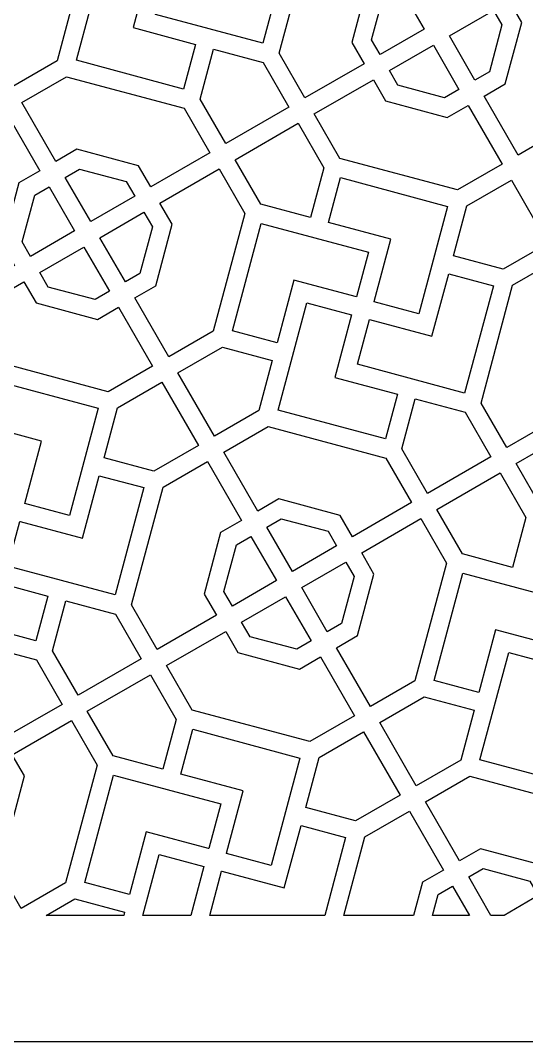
# Model space of a CAD drawing. Header units: centimetres. Extents: x 1.9 to 18.1, y -9.5 to 9.5.
# Drawn here: x 6.023 to 8.332, y 0.056 to 4.709 of the extents above; entities that cross this region are included whole.
import ezdxf

# ---------------------------------------------------------------- set-up
doc = ezdxf.new("R2010")
doc.units = ezdxf.units.CM
doc.header["$MEASUREMENT"] = 0
doc.layers.add('layer 1', color=7, linetype='Continuous')

msp = doc.modelspace()

# ---------------------------------------------------------------- linework, layer by layer
at = {"layer": 'layer 1', "color": 250}
for points, knots in [([(1.85394, 9.5), (1.85394, 9.5), (18.09811, 9.5), (18.09811, 9.5), (18.09811, 9.5), (18.09811, 9.5), (18.09811, 0.05572), (18.09811, 0.05572), (18.09811, 0.05572), (18.09811, 0.05572), (1.85394, 0.05572), (1.85394, 0.05572), (1.85394, 0.05572), (1.85394, 0.05572), (1.85394, 9.5), (1.85394, 9.5)], [0, 0, 0, 0, 0.2, 0.2, 0.2, 0.2, 0.4, 0.4, 0.4, 0.4, 0.6, 0.6, 0.6, 0.6, 1, 1, 1, 1]), ([(7.53496, 4.60889), (7.53496, 4.60889), (7.61008, 4.88924), (7.61008, 4.88924), (7.61008, 4.88924), (7.61008, 4.88924), (7.70596, 4.9446), (7.70596, 4.9446), (7.70596, 4.9446), (7.70596, 4.9446), (7.55085, 5.21325), (7.55085, 5.21325), (7.55085, 5.21325), (7.55085, 5.21325), (7.3478, 5.09602), (7.3478, 5.09602), (7.3478, 5.09602), (7.3478, 5.09602), (7.20401, 4.55938), (7.20401, 4.55938), (7.20401, 4.55938), (7.20401, 4.55938), (7.32119, 4.35641), (7.32119, 4.35641), (7.32119, 4.35641), (7.32119, 4.35641), (7.59085, 4.5121), (7.59085, 4.5121), (7.59085, 4.5121), (7.59085, 4.5121), (7.53496, 4.60889), (7.53496, 4.60889)], [0, 0, 0, 0, 0.1111111, 0.1111111, 0.1111111, 0.1111111, 0.2222222, 0.2222222, 0.2222222, 0.2222222, 0.3333333, 0.3333333, 0.3333333, 0.3333333, 0.4444444, 0.4444444, 0.4444444, 0.4444444, 0.5555556, 0.5555556, 0.5555556, 0.5555556, 0.6666667, 0.6666667, 0.6666667, 0.6666667, 0.7777778, 0.7777778, 0.7777778, 0.7777778, 1, 1, 1, 1]), ([(6.69525, 4.93973), (6.69525, 4.93973), (6.69522, 4.93963), (6.69522, 4.93963), (6.69522, 4.93963), (6.69522, 4.93963), (6.69475, 4.93976), (6.69475, 4.93976), (6.69475, 4.93976), (6.69475, 4.93976), (6.64014, 4.73598), (6.64014, 4.73598), (6.64014, 4.73598), (6.64014, 4.73598), (7.12912, 4.60496), (7.12912, 4.60496), (7.12912, 4.60496), (7.12912, 4.60496), (7.26013, 5.09392), (7.26013, 5.09392), (7.26013, 5.09392), (7.26013, 5.09392), (7.05662, 5.14846), (7.05662, 5.14846), (7.05662, 5.14846), (7.05662, 5.14846), (6.98023, 4.86337), (6.98023, 4.86337), (6.98023, 4.86337), (6.98023, 4.86337), (6.69525, 4.93973), (6.69525, 4.93973)], [0, 0, 0, 0, 0.1111111, 0.1111111, 0.1111111, 0.1111111, 0.2222222, 0.2222222, 0.2222222, 0.2222222, 0.3333333, 0.3333333, 0.3333333, 0.3333333, 0.4444444, 0.4444444, 0.4444444, 0.4444444, 0.5555556, 0.5555556, 0.5555556, 0.5555556, 0.6666667, 0.6666667, 0.6666667, 0.6666667, 0.7777778, 0.7777778, 0.7777778, 0.7777778, 1, 1, 1, 1]), ([(6.61355, 4.96182), (6.61355, 4.96182), (6.40992, 5.01638), (6.40992, 5.01638), (6.40992, 5.01638), (6.40992, 5.01638), (6.2789, 4.52741), (6.2789, 4.52741), (6.2789, 4.52741), (6.2789, 4.52741), (6.76787, 4.39639), (6.76787, 4.39639), (6.76787, 4.39639), (6.76787, 4.39639), (6.82244, 4.60003), (6.82244, 4.60003), (6.82244, 4.60003), (6.82244, 4.60003), (6.5371, 4.67648), (6.5371, 4.67648), (6.5371, 4.67648), (6.5371, 4.67648), (6.61355, 4.96182), (6.61355, 4.96182)], [0, 0, 0, 0, 0.1428571, 0.1428571, 0.1428571, 0.1428571, 0.2857143, 0.2857143, 0.2857143, 0.2857143, 0.4285714, 0.4285714, 0.4285714, 0.4285714, 0.5714286, 0.5714286, 0.5714286, 0.5714286, 0.7142857, 0.7142857, 0.7142857, 0.7142857, 1, 1, 1, 1]), ([(8.3095, 4.70028), (8.3095, 4.70028), (8.23438, 4.41993), (8.23438, 4.41993), (8.23438, 4.41993), (8.23438, 4.41993), (8.1385, 4.36458), (8.1385, 4.36458), (8.1385, 4.36458), (8.1385, 4.36458), (8.29361, 4.09592), (8.29361, 4.09592), (8.29361, 4.09592), (8.29361, 4.09592), (8.49643, 4.21302), (8.49643, 4.21302), (8.49643, 4.21302), (8.49643, 4.21302), (8.64024, 4.74977), (8.64024, 4.74977), (8.64024, 4.74977), (8.64024, 4.74977), (8.5231, 4.95267), (8.5231, 4.95267), (8.5231, 4.95267), (8.5231, 4.95267), (8.25362, 4.79708), (8.25362, 4.79708), (8.25362, 4.79708), (8.25362, 4.79708), (8.3095, 4.70028), (8.3095, 4.70028)], [0, 0, 0, 0, 0.1111111, 0.1111111, 0.1111111, 0.1111111, 0.2222222, 0.2222222, 0.2222222, 0.2222222, 0.3333333, 0.3333333, 0.3333333, 0.3333333, 0.4444444, 0.4444444, 0.4444444, 0.4444444, 0.5555556, 0.5555556, 0.5555556, 0.5555556, 0.6666667, 0.6666667, 0.6666667, 0.6666667, 0.7777778, 0.7777778, 0.7777778, 0.7777778, 1, 1, 1, 1]), ([(7.66371, 4.55417), (7.66371, 4.55417), (7.86446, 4.67007), (7.86446, 4.67007), (7.86446, 4.67007), (7.86446, 4.67007), (7.74803, 4.87173), (7.74803, 4.87173), (7.74803, 4.87173), (7.74803, 4.87173), (7.68233, 4.8338), (7.68233, 4.8338), (7.68233, 4.8338), (7.68233, 4.8338), (7.62525, 4.62078), (7.62525, 4.62078), (7.62525, 4.62078), (7.62525, 4.62078), (7.66371, 4.55417), (7.66371, 4.55417)], [0, 0, 0, 0, 0.1666667, 0.1666667, 0.1666667, 0.1666667, 0.3333333, 0.3333333, 0.3333333, 0.3333333, 0.5, 0.5, 0.5, 0.5, 0.6666667, 0.6666667, 0.6666667, 0.6666667, 1, 1, 1, 1]), ([(5.9883, 4.40827), (5.9883, 4.40827), (6.19127, 4.52545), (6.19127, 4.52545), (6.19127, 4.52545), (6.19127, 4.52545), (6.2522, 4.75283), (6.2522, 4.75283), (6.2522, 4.75283), (6.2522, 4.75283), (6.02471, 4.81379), (6.02471, 4.81379), (6.02471, 4.81379), (6.02471, 4.81379), (5.82181, 4.69665), (5.82181, 4.69665), (5.82181, 4.69665), (5.82181, 4.69665), (5.9883, 4.40827), (5.9883, 4.40827)], [0, 0, 0, 0, 0.1666667, 0.1666667, 0.1666667, 0.1666667, 0.3333333, 0.3333333, 0.3333333, 0.3333333, 0.5, 0.5, 0.5, 0.5, 0.6666667, 0.6666667, 0.6666667, 0.6666667, 1, 1, 1, 1]), ([(8.18075, 4.75501), (8.18075, 4.75501), (7.98, 4.63911), (7.98, 4.63911), (7.98, 4.63911), (7.98, 4.63911), (8.09643, 4.43744), (8.09643, 4.43744), (8.09643, 4.43744), (8.09643, 4.43744), (8.16213, 4.47537), (8.16213, 4.47537), (8.16213, 4.47537), (8.16213, 4.47537), (8.21921, 4.6884), (8.21921, 4.6884), (8.21921, 4.6884), (8.21921, 4.6884), (8.18075, 4.75501), (8.18075, 4.75501)], [0, 0, 0, 0, 0.1666667, 0.1666667, 0.1666667, 0.1666667, 0.3333333, 0.3333333, 0.3333333, 0.3333333, 0.5, 0.5, 0.5, 0.5, 0.6666667, 0.6666667, 0.6666667, 0.6666667, 1, 1, 1, 1]), ([(7.24833, 4.31434), (7.24833, 4.31434), (7.13115, 4.51731), (7.13115, 4.51731), (7.13115, 4.51731), (7.13115, 4.51731), (6.90371, 4.57825), (6.90371, 4.57825), (6.90371, 4.57825), (6.90371, 4.57825), (6.84277, 4.35082), (6.84277, 4.35082), (6.84277, 4.35082), (6.84277, 4.35082), (6.95995, 4.14785), (6.95995, 4.14785), (6.95995, 4.14785), (6.95995, 4.14785), (7.24833, 4.31434), (7.24833, 4.31434)], [0, 0, 0, 0, 0.1666667, 0.1666667, 0.1666667, 0.1666667, 0.3333333, 0.3333333, 0.3333333, 0.3333333, 0.5, 0.5, 0.5, 0.5, 0.6666667, 0.6666667, 0.6666667, 0.6666667, 1, 1, 1, 1]), ([(7.706, 4.48091), (7.706, 4.48091), (7.74446, 4.4143), (7.74446, 4.4143), (7.74446, 4.4143), (7.74446, 4.4143), (7.95749, 4.35722), (7.95749, 4.35722), (7.95749, 4.35722), (7.95749, 4.35722), (8.02318, 4.39515), (8.02318, 4.39515), (8.02318, 4.39515), (8.02318, 4.39515), (7.90675, 4.59682), (7.90675, 4.59682), (7.90675, 4.59682), (7.90675, 4.59682), (7.706, 4.48091), (7.706, 4.48091)], [0, 0, 0, 0, 0.1666667, 0.1666667, 0.1666667, 0.1666667, 0.3333333, 0.3333333, 0.3333333, 0.3333333, 0.5, 0.5, 0.5, 0.5, 0.6666667, 0.6666667, 0.6666667, 0.6666667, 1, 1, 1, 1]), ([(6.56171, 4.04698), (6.56171, 4.04698), (6.6176, 3.95019), (6.6176, 3.95019), (6.6176, 3.95019), (6.6176, 3.95019), (6.88708, 4.10578), (6.88708, 4.10578), (6.88708, 4.10578), (6.88708, 4.10578), (6.7699, 4.30874), (6.7699, 4.30874), (6.7699, 4.30874), (6.7699, 4.30874), (6.23326, 4.45254), (6.23326, 4.45254), (6.23326, 4.45254), (6.23326, 4.45254), (6.03037, 4.3354), (6.03037, 4.3354), (6.03037, 4.3354), (6.03037, 4.3354), (6.18548, 4.06675), (6.18548, 4.06675), (6.18548, 4.06675), (6.18548, 4.06675), (6.28136, 4.1221), (6.28136, 4.1221), (6.28136, 4.1221), (6.28136, 4.1221), (6.56171, 4.04698), (6.56171, 4.04698)], [0, 0, 0, 0, 0.1111111, 0.1111111, 0.1111111, 0.1111111, 0.2222222, 0.2222222, 0.2222222, 0.2222222, 0.3333333, 0.3333333, 0.3333333, 0.3333333, 0.4444444, 0.4444444, 0.4444444, 0.4444444, 0.5555556, 0.5555556, 0.5555556, 0.5555556, 0.6666667, 0.6666667, 0.6666667, 0.6666667, 0.7777778, 0.7777778, 0.7777778, 0.7777778, 1, 1, 1, 1]), ([(7.68902, 4.34205), (7.68902, 4.34205), (7.63314, 4.43885), (7.63314, 4.43885), (7.63314, 4.43885), (7.63314, 4.43885), (7.36349, 4.28316), (7.36349, 4.28316), (7.36349, 4.28316), (7.36349, 4.28316), (7.48053, 4.08043), (7.48053, 4.08043), (7.48053, 4.08043), (7.48053, 4.08043), (8.01754, 3.93654), (8.01754, 3.93654), (8.01754, 3.93654), (8.01754, 3.93654), (8.22036, 4.05363), (8.22036, 4.05363), (8.22036, 4.05363), (8.22036, 4.05363), (8.06525, 4.32229), (8.06525, 4.32229), (8.06525, 4.32229), (8.06525, 4.32229), (7.96937, 4.26693), (7.96937, 4.26693), (7.96937, 4.26693), (7.96937, 4.26693), (7.68902, 4.34205), (7.68902, 4.34205)], [0, 0, 0, 0, 0.1111111, 0.1111111, 0.1111111, 0.1111111, 0.2222222, 0.2222222, 0.2222222, 0.2222222, 0.3333333, 0.3333333, 0.3333333, 0.3333333, 0.4444444, 0.4444444, 0.4444444, 0.4444444, 0.5555556, 0.5555556, 0.5555556, 0.5555556, 0.6666667, 0.6666667, 0.6666667, 0.6666667, 0.7777778, 0.7777778, 0.7777778, 0.7777778, 1, 1, 1, 1]), ([(5.94123, 3.68875), (5.94123, 3.68875), (6.01635, 3.9691), (6.01635, 3.9691), (6.01635, 3.9691), (6.01635, 3.9691), (6.11223, 4.02446), (6.11223, 4.02446), (6.11223, 4.02446), (6.11223, 4.02446), (5.95712, 4.29311), (5.95712, 4.29311), (5.95712, 4.29311), (5.95712, 4.29311), (5.75407, 4.17588), (5.75407, 4.17588), (5.75407, 4.17588), (5.75407, 4.17588), (5.61028, 3.63924), (5.61028, 3.63924), (5.61028, 3.63924), (5.61028, 3.63924), (5.72746, 3.43627), (5.72746, 3.43627), (5.72746, 3.43627), (5.72746, 3.43627), (5.99712, 3.59196), (5.99712, 3.59196), (5.99712, 3.59196), (5.99712, 3.59196), (5.94123, 3.68875), (5.94123, 3.68875)], [0, 0, 0, 0, 0.1111111, 0.1111111, 0.1111111, 0.1111111, 0.2222222, 0.2222222, 0.2222222, 0.2222222, 0.3333333, 0.3333333, 0.3333333, 0.3333333, 0.4444444, 0.4444444, 0.4444444, 0.4444444, 0.5555556, 0.5555556, 0.5555556, 0.5555556, 0.6666667, 0.6666667, 0.6666667, 0.6666667, 0.7777778, 0.7777778, 0.7777778, 0.7777778, 1, 1, 1, 1]), ([(7.34703, 3.81059), (7.34703, 3.81059), (7.40793, 4.0379), (7.40793, 4.0379), (7.40793, 4.0379), (7.40793, 4.0379), (7.29062, 4.24109), (7.29062, 4.24109), (7.29062, 4.24109), (7.29062, 4.24109), (7.00224, 4.0746), (7.00224, 4.0746), (7.00224, 4.0746), (7.00224, 4.0746), (7.11946, 3.87156), (7.11946, 3.87156), (7.11946, 3.87156), (7.11946, 3.87156), (7.34703, 3.81059), (7.34703, 3.81059)], [0, 0, 0, 0, 0.1666667, 0.1666667, 0.1666667, 0.1666667, 0.3333333, 0.3333333, 0.3333333, 0.3333333, 0.5, 0.5, 0.5, 0.5, 0.6666667, 0.6666667, 0.6666667, 0.6666667, 1, 1, 1, 1]), ([(6.54473, 3.90812), (6.54473, 3.90812), (6.50627, 3.97473), (6.50627, 3.97473), (6.50627, 3.97473), (6.50627, 3.97473), (6.29324, 4.03181), (6.29324, 4.03181), (6.29324, 4.03181), (6.29324, 4.03181), (6.22755, 3.99388), (6.22755, 3.99388), (6.22755, 3.99388), (6.22755, 3.99388), (6.34398, 3.79222), (6.34398, 3.79222), (6.34398, 3.79222), (6.34398, 3.79222), (6.54473, 3.90812), (6.54473, 3.90812)], [0, 0, 0, 0, 0.1666667, 0.1666667, 0.1666667, 0.1666667, 0.3333333, 0.3333333, 0.3333333, 0.3333333, 0.5, 0.5, 0.5, 0.5, 0.6666667, 0.6666667, 0.6666667, 0.6666667, 1, 1, 1, 1]), ([(6.71577, 3.78015), (6.71577, 3.78015), (6.64065, 3.49979), (6.64065, 3.49979), (6.64065, 3.49979), (6.64065, 3.49979), (6.54477, 3.44444), (6.54477, 3.44444), (6.54477, 3.44444), (6.54477, 3.44444), (6.69988, 3.17578), (6.69988, 3.17578), (6.69988, 3.17578), (6.69988, 3.17578), (6.9027, 3.29288), (6.9027, 3.29288), (6.9027, 3.29288), (6.9027, 3.29288), (7.04652, 3.82963), (7.04652, 3.82963), (7.04652, 3.82963), (7.04652, 3.82963), (6.92937, 4.03253), (6.92937, 4.03253), (6.92937, 4.03253), (6.92937, 4.03253), (6.65989, 3.87694), (6.65989, 3.87694), (6.65989, 3.87694), (6.65989, 3.87694), (6.71577, 3.78015), (6.71577, 3.78015)], [0, 0, 0, 0, 0.1111111, 0.1111111, 0.1111111, 0.1111111, 0.2222222, 0.2222222, 0.2222222, 0.2222222, 0.3333333, 0.3333333, 0.3333333, 0.3333333, 0.4444444, 0.4444444, 0.4444444, 0.4444444, 0.5555556, 0.5555556, 0.5555556, 0.5555556, 0.6666667, 0.6666667, 0.6666667, 0.6666667, 0.7777778, 0.7777778, 0.7777778, 0.7777778, 1, 1, 1, 1]), ([(7.63708, 3.42761), (7.63708, 3.42761), (7.6372, 3.42758), (7.6372, 3.42758), (7.6372, 3.42758), (7.6372, 3.42758), (7.63712, 3.42728), (7.63712, 3.42728), (7.63712, 3.42728), (7.63712, 3.42728), (7.84087, 3.37269), (7.84087, 3.37269), (7.84087, 3.37269), (7.84087, 3.37269), (7.97189, 3.86165), (7.97189, 3.86165), (7.97189, 3.86165), (7.97189, 3.86165), (7.48292, 3.99268), (7.48292, 3.99268), (7.48292, 3.99268), (7.48292, 3.99268), (7.4283, 3.78881), (7.4283, 3.78881), (7.4283, 3.78881), (7.4283, 3.78881), (7.7134, 3.71242), (7.7134, 3.71242), (7.7134, 3.71242), (7.7134, 3.71242), (7.63708, 3.42761), (7.63708, 3.42761)], [0, 0, 0, 0, 0.1111111, 0.1111111, 0.1111111, 0.1111111, 0.2222222, 0.2222222, 0.2222222, 0.2222222, 0.3333333, 0.3333333, 0.3333333, 0.3333333, 0.4444444, 0.4444444, 0.4444444, 0.4444444, 0.5555556, 0.5555556, 0.5555556, 0.5555556, 0.6666667, 0.6666667, 0.6666667, 0.6666667, 0.7777778, 0.7777778, 0.7777778, 0.7777778, 1, 1, 1, 1]), ([(8.26243, 3.98076), (8.26243, 3.98076), (8.05953, 3.86362), (8.05953, 3.86362), (8.05953, 3.86362), (8.05953, 3.86362), (7.99854, 3.636), (7.99854, 3.636), (7.99854, 3.636), (7.99854, 3.636), (8.22579, 3.57511), (8.22579, 3.57511), (8.22579, 3.57511), (8.22579, 3.57511), (8.42892, 3.69239), (8.42892, 3.69239), (8.42892, 3.69239), (8.42892, 3.69239), (8.26243, 3.98076), (8.26243, 3.98076)], [0, 0, 0, 0, 0.1666667, 0.1666667, 0.1666667, 0.1666667, 0.3333333, 0.3333333, 0.3333333, 0.3333333, 0.5, 0.5, 0.5, 0.5, 0.6666667, 0.6666667, 0.6666667, 0.6666667, 1, 1, 1, 1]), ([(6.06998, 3.63403), (6.06998, 3.63403), (6.27073, 3.74993), (6.27073, 3.74993), (6.27073, 3.74993), (6.27073, 3.74993), (6.1543, 3.95159), (6.1543, 3.95159), (6.1543, 3.95159), (6.1543, 3.95159), (6.0886, 3.91366), (6.0886, 3.91366), (6.0886, 3.91366), (6.0886, 3.91366), (6.03152, 3.70064), (6.03152, 3.70064), (6.03152, 3.70064), (6.03152, 3.70064), (6.06998, 3.63403), (6.06998, 3.63403)], [0, 0, 0, 0, 0.1666667, 0.1666667, 0.1666667, 0.1666667, 0.3333333, 0.3333333, 0.3333333, 0.3333333, 0.5, 0.5, 0.5, 0.5, 0.6666667, 0.6666667, 0.6666667, 0.6666667, 1, 1, 1, 1]), ([(6.58702, 3.83487), (6.58702, 3.83487), (6.38627, 3.71897), (6.38627, 3.71897), (6.38627, 3.71897), (6.38627, 3.71897), (6.5027, 3.5173), (6.5027, 3.5173), (6.5027, 3.5173), (6.5027, 3.5173), (6.5684, 3.55523), (6.5684, 3.55523), (6.5684, 3.55523), (6.5684, 3.55523), (6.62548, 3.76826), (6.62548, 3.76826), (6.62548, 3.76826), (6.62548, 3.76826), (6.58702, 3.83487), (6.58702, 3.83487)], [0, 0, 0, 0, 0.1666667, 0.1666667, 0.1666667, 0.1666667, 0.3333333, 0.3333333, 0.3333333, 0.3333333, 0.5, 0.5, 0.5, 0.5, 0.6666667, 0.6666667, 0.6666667, 0.6666667, 1, 1, 1, 1]), ([(7.55556, 3.4494), (7.55556, 3.4494), (7.5558, 3.44934), (7.5558, 3.44934), (7.5558, 3.44934), (7.5558, 3.44934), (7.61035, 3.65292), (7.61035, 3.65292), (7.61035, 3.65292), (7.61035, 3.65292), (7.12138, 3.78394), (7.12138, 3.78394), (7.12138, 3.78394), (7.12138, 3.78394), (6.99036, 3.29497), (6.99036, 3.29497), (6.99036, 3.29497), (6.99036, 3.29497), (7.19411, 3.24037), (7.19411, 3.24037), (7.19411, 3.24037), (7.19411, 3.24037), (7.27056, 3.5257), (7.27056, 3.5257), (7.27056, 3.5257), (7.27056, 3.5257), (7.55554, 3.44934), (7.55554, 3.44934), (7.55554, 3.44934), (7.55554, 3.44934), (7.55556, 3.4494), (7.55556, 3.4494)], [0, 0, 0, 0, 0.1111111, 0.1111111, 0.1111111, 0.1111111, 0.2222222, 0.2222222, 0.2222222, 0.2222222, 0.3333333, 0.3333333, 0.3333333, 0.3333333, 0.4444444, 0.4444444, 0.4444444, 0.4444444, 0.5555556, 0.5555556, 0.5555556, 0.5555556, 0.6666667, 0.6666667, 0.6666667, 0.6666667, 0.7777778, 0.7777778, 0.7777778, 0.7777778, 1, 1, 1, 1]), ([(6.11227, 3.56077), (6.11227, 3.56077), (6.15073, 3.49416), (6.15073, 3.49416), (6.15073, 3.49416), (6.15073, 3.49416), (6.36376, 3.43708), (6.36376, 3.43708), (6.36376, 3.43708), (6.36376, 3.43708), (6.42945, 3.47501), (6.42945, 3.47501), (6.42945, 3.47501), (6.42945, 3.47501), (6.31302, 3.67668), (6.31302, 3.67668), (6.31302, 3.67668), (6.31302, 3.67668), (6.11227, 3.56077), (6.11227, 3.56077)], [0, 0, 0, 0, 0.1666667, 0.1666667, 0.1666667, 0.1666667, 0.3333333, 0.3333333, 0.3333333, 0.3333333, 0.5, 0.5, 0.5, 0.5, 0.6666667, 0.6666667, 0.6666667, 0.6666667, 1, 1, 1, 1]), ([(8.4551, 3.01516), (8.4551, 3.01516), (8.53022, 3.29551), (8.53022, 3.29551), (8.53022, 3.29551), (8.53022, 3.29551), (8.6261, 3.35087), (8.6261, 3.35087), (8.6261, 3.35087), (8.6261, 3.35087), (8.47099, 3.61952), (8.47099, 3.61952), (8.47099, 3.61952), (8.47099, 3.61952), (8.26794, 3.50229), (8.26794, 3.50229), (8.26794, 3.50229), (8.26794, 3.50229), (8.12415, 2.96565), (8.12415, 2.96565), (8.12415, 2.96565), (8.12415, 2.96565), (8.24133, 2.76269), (8.24133, 2.76269), (8.24133, 2.76269), (8.24133, 2.76269), (8.51098, 2.91837), (8.51098, 2.91837), (8.51098, 2.91837), (8.51098, 2.91837), (8.4551, 3.01516), (8.4551, 3.01516)], [0, 0, 0, 0, 0.1111111, 0.1111111, 0.1111111, 0.1111111, 0.2222222, 0.2222222, 0.2222222, 0.2222222, 0.3333333, 0.3333333, 0.3333333, 0.3333333, 0.4444444, 0.4444444, 0.4444444, 0.4444444, 0.5555556, 0.5555556, 0.5555556, 0.5555556, 0.6666667, 0.6666667, 0.6666667, 0.6666667, 0.7777778, 0.7777778, 0.7777778, 0.7777778, 1, 1, 1, 1]), ([(7.61539, 3.346), (7.61539, 3.346), (7.61537, 3.3459), (7.61537, 3.3459), (7.61537, 3.3459), (7.61537, 3.3459), (7.61489, 3.34603), (7.61489, 3.34603), (7.61489, 3.34603), (7.61489, 3.34603), (7.56028, 3.14225), (7.56028, 3.14225), (7.56028, 3.14225), (7.56028, 3.14225), (8.04926, 3.01123), (8.04926, 3.01123), (8.04926, 3.01123), (8.04926, 3.01123), (8.18027, 3.50019), (8.18027, 3.50019), (8.18027, 3.50019), (8.18027, 3.50019), (7.97676, 3.55473), (7.97676, 3.55473), (7.97676, 3.55473), (7.97676, 3.55473), (7.90037, 3.26964), (7.90037, 3.26964), (7.90037, 3.26964), (7.90037, 3.26964), (7.61539, 3.346), (7.61539, 3.346)], [0, 0, 0, 0, 0.1111111, 0.1111111, 0.1111111, 0.1111111, 0.2222222, 0.2222222, 0.2222222, 0.2222222, 0.3333333, 0.3333333, 0.3333333, 0.3333333, 0.4444444, 0.4444444, 0.4444444, 0.4444444, 0.5555556, 0.5555556, 0.5555556, 0.5555556, 0.6666667, 0.6666667, 0.6666667, 0.6666667, 0.7777778, 0.7777778, 0.7777778, 0.7777778, 1, 1, 1, 1]), ([(6.09529, 3.42191), (6.09529, 3.42191), (6.03941, 3.5187), (6.03941, 3.5187), (6.03941, 3.5187), (6.03941, 3.5187), (5.76976, 3.36302), (5.76976, 3.36302), (5.76976, 3.36302), (5.76976, 3.36302), (5.88681, 3.16029), (5.88681, 3.16029), (5.88681, 3.16029), (5.88681, 3.16029), (6.42381, 3.0164), (6.42381, 3.0164), (6.42381, 3.0164), (6.42381, 3.0164), (6.62663, 3.13349), (6.62663, 3.13349), (6.62663, 3.13349), (6.62663, 3.13349), (6.47152, 3.40215), (6.47152, 3.40215), (6.47152, 3.40215), (6.47152, 3.40215), (6.37564, 3.34679), (6.37564, 3.34679), (6.37564, 3.34679), (6.37564, 3.34679), (6.09529, 3.42191), (6.09529, 3.42191)], [0, 0, 0, 0, 0.1111111, 0.1111111, 0.1111111, 0.1111111, 0.2222222, 0.2222222, 0.2222222, 0.2222222, 0.3333333, 0.3333333, 0.3333333, 0.3333333, 0.4444444, 0.4444444, 0.4444444, 0.4444444, 0.5555556, 0.5555556, 0.5555556, 0.5555556, 0.6666667, 0.6666667, 0.6666667, 0.6666667, 0.7777778, 0.7777778, 0.7777778, 0.7777778, 1, 1, 1, 1]), ([(7.53369, 3.36809), (7.53369, 3.36809), (7.33006, 3.42265), (7.33006, 3.42265), (7.33006, 3.42265), (7.33006, 3.42265), (7.19904, 2.93368), (7.19904, 2.93368), (7.19904, 2.93368), (7.19904, 2.93368), (7.68801, 2.80266), (7.68801, 2.80266), (7.68801, 2.80266), (7.68801, 2.80266), (7.74258, 3.0063), (7.74258, 3.0063), (7.74258, 3.0063), (7.74258, 3.0063), (7.45724, 3.08275), (7.45724, 3.08275), (7.45724, 3.08275), (7.45724, 3.08275), (7.53369, 3.36809), (7.53369, 3.36809)], [0, 0, 0, 0, 0.1428571, 0.1428571, 0.1428571, 0.1428571, 0.2857143, 0.2857143, 0.2857143, 0.2857143, 0.4285714, 0.4285714, 0.4285714, 0.4285714, 0.5714286, 0.5714286, 0.5714286, 0.5714286, 0.7142857, 0.7142857, 0.7142857, 0.7142857, 1, 1, 1, 1]), ([(6.90844, 2.81454), (6.90844, 2.81454), (7.11141, 2.93172), (7.11141, 2.93172), (7.11141, 2.93172), (7.11141, 2.93172), (7.17234, 3.15911), (7.17234, 3.15911), (7.17234, 3.15911), (7.17234, 3.15911), (6.94485, 3.22006), (6.94485, 3.22006), (6.94485, 3.22006), (6.94485, 3.22006), (6.74195, 3.10292), (6.74195, 3.10292), (6.74195, 3.10292), (6.74195, 3.10292), (6.90844, 2.81454), (6.90844, 2.81454)], [0, 0, 0, 0, 0.1666667, 0.1666667, 0.1666667, 0.1666667, 0.3333333, 0.3333333, 0.3333333, 0.3333333, 0.5, 0.5, 0.5, 0.5, 0.6666667, 0.6666667, 0.6666667, 0.6666667, 1, 1, 1, 1]), ([(6.04336, 2.50747), (6.04336, 2.50747), (6.04347, 2.50744), (6.04347, 2.50744), (6.04347, 2.50744), (6.04347, 2.50744), (6.04339, 2.50714), (6.04339, 2.50714), (6.04339, 2.50714), (6.04339, 2.50714), (6.24715, 2.45255), (6.24715, 2.45255), (6.24715, 2.45255), (6.24715, 2.45255), (6.37816, 2.94151), (6.37816, 2.94151), (6.37816, 2.94151), (6.37816, 2.94151), (5.8892, 3.07254), (5.8892, 3.07254), (5.8892, 3.07254), (5.8892, 3.07254), (5.83457, 2.86867), (5.83457, 2.86867), (5.83457, 2.86867), (5.83457, 2.86867), (6.11967, 2.79228), (6.11967, 2.79228), (6.11967, 2.79228), (6.11967, 2.79228), (6.04336, 2.50747), (6.04336, 2.50747)], [0, 0, 0, 0, 0.1111111, 0.1111111, 0.1111111, 0.1111111, 0.2222222, 0.2222222, 0.2222222, 0.2222222, 0.3333333, 0.3333333, 0.3333333, 0.3333333, 0.4444444, 0.4444444, 0.4444444, 0.4444444, 0.5555556, 0.5555556, 0.5555556, 0.5555556, 0.6666667, 0.6666667, 0.6666667, 0.6666667, 0.7777778, 0.7777778, 0.7777778, 0.7777778, 1, 1, 1, 1]), ([(6.6687, 3.06062), (6.6687, 3.06062), (6.4658, 2.94348), (6.4658, 2.94348), (6.4658, 2.94348), (6.4658, 2.94348), (6.40481, 2.71587), (6.40481, 2.71587), (6.40481, 2.71587), (6.40481, 2.71587), (6.63206, 2.65497), (6.63206, 2.65497), (6.63206, 2.65497), (6.63206, 2.65497), (6.83519, 2.77225), (6.83519, 2.77225), (6.83519, 2.77225), (6.83519, 2.77225), (6.6687, 3.06062), (6.6687, 3.06062)], [0, 0, 0, 0, 0.1666667, 0.1666667, 0.1666667, 0.1666667, 0.3333333, 0.3333333, 0.3333333, 0.3333333, 0.5, 0.5, 0.5, 0.5, 0.6666667, 0.6666667, 0.6666667, 0.6666667, 1, 1, 1, 1]), ([(8.16847, 2.72062), (8.16847, 2.72062), (8.05129, 2.92358), (8.05129, 2.92358), (8.05129, 2.92358), (8.05129, 2.92358), (7.82385, 2.98452), (7.82385, 2.98452), (7.82385, 2.98452), (7.82385, 2.98452), (7.76291, 2.75709), (7.76291, 2.75709), (7.76291, 2.75709), (7.76291, 2.75709), (7.88009, 2.55412), (7.88009, 2.55412), (7.88009, 2.55412), (7.88009, 2.55412), (8.16847, 2.72062), (8.16847, 2.72062)], [0, 0, 0, 0, 0.1666667, 0.1666667, 0.1666667, 0.1666667, 0.3333333, 0.3333333, 0.3333333, 0.3333333, 0.5, 0.5, 0.5, 0.5, 0.6666667, 0.6666667, 0.6666667, 0.6666667, 1, 1, 1, 1]), ([(7.48185, 2.45326), (7.48185, 2.45326), (7.53774, 2.35646), (7.53774, 2.35646), (7.53774, 2.35646), (7.53774, 2.35646), (7.80722, 2.51205), (7.80722, 2.51205), (7.80722, 2.51205), (7.80722, 2.51205), (7.69004, 2.71501), (7.69004, 2.71501), (7.69004, 2.71501), (7.69004, 2.71501), (7.1534, 2.85881), (7.1534, 2.85881), (7.1534, 2.85881), (7.1534, 2.85881), (6.95051, 2.74168), (6.95051, 2.74168), (6.95051, 2.74168), (6.95051, 2.74168), (7.10562, 2.47302), (7.10562, 2.47302), (7.10562, 2.47302), (7.10562, 2.47302), (7.2015, 2.52837), (7.2015, 2.52837), (7.2015, 2.52837), (7.2015, 2.52837), (7.48185, 2.45326), (7.48185, 2.45326)], [0, 0, 0, 0, 0.1111111, 0.1111111, 0.1111111, 0.1111111, 0.2222222, 0.2222222, 0.2222222, 0.2222222, 0.3333333, 0.3333333, 0.3333333, 0.3333333, 0.4444444, 0.4444444, 0.4444444, 0.4444444, 0.5555556, 0.5555556, 0.5555556, 0.5555556, 0.6666667, 0.6666667, 0.6666667, 0.6666667, 0.7777778, 0.7777778, 0.7777778, 0.7777778, 1, 1, 1, 1]), ([(8.60916, 2.74832), (8.60916, 2.74832), (8.55328, 2.84512), (8.55328, 2.84512), (8.55328, 2.84512), (8.55328, 2.84512), (8.28362, 2.68943), (8.28362, 2.68943), (8.28362, 2.68943), (8.28362, 2.68943), (8.40067, 2.4867), (8.40067, 2.4867), (8.40067, 2.4867), (8.40067, 2.4867), (8.93768, 2.34281), (8.93768, 2.34281), (8.93768, 2.34281), (8.93768, 2.34281), (9.1405, 2.4599), (9.1405, 2.4599), (9.1405, 2.4599), (9.1405, 2.4599), (8.98539, 2.72856), (8.98539, 2.72856), (8.98539, 2.72856), (8.98539, 2.72856), (8.88951, 2.6732), (8.88951, 2.6732), (8.88951, 2.6732), (8.88951, 2.6732), (8.60916, 2.74832), (8.60916, 2.74832)], [0, 0, 0, 0, 0.1111111, 0.1111111, 0.1111111, 0.1111111, 0.2222222, 0.2222222, 0.2222222, 0.2222222, 0.3333333, 0.3333333, 0.3333333, 0.3333333, 0.4444444, 0.4444444, 0.4444444, 0.4444444, 0.5555556, 0.5555556, 0.5555556, 0.5555556, 0.6666667, 0.6666667, 0.6666667, 0.6666667, 0.7777778, 0.7777778, 0.7777778, 0.7777778, 1, 1, 1, 1]), ([(6.86137, 2.09502), (6.86137, 2.09502), (6.93649, 2.37537), (6.93649, 2.37537), (6.93649, 2.37537), (6.93649, 2.37537), (7.03237, 2.43073), (7.03237, 2.43073), (7.03237, 2.43073), (7.03237, 2.43073), (6.87726, 2.69938), (6.87726, 2.69938), (6.87726, 2.69938), (6.87726, 2.69938), (6.67421, 2.58215), (6.67421, 2.58215), (6.67421, 2.58215), (6.67421, 2.58215), (6.53042, 2.04551), (6.53042, 2.04551), (6.53042, 2.04551), (6.53042, 2.04551), (6.6476, 1.84255), (6.6476, 1.84255), (6.6476, 1.84255), (6.6476, 1.84255), (6.91726, 1.99823), (6.91726, 1.99823), (6.91726, 1.99823), (6.91726, 1.99823), (6.86137, 2.09502), (6.86137, 2.09502)], [0, 0, 0, 0, 0.1111111, 0.1111111, 0.1111111, 0.1111111, 0.2222222, 0.2222222, 0.2222222, 0.2222222, 0.3333333, 0.3333333, 0.3333333, 0.3333333, 0.4444444, 0.4444444, 0.4444444, 0.4444444, 0.5555556, 0.5555556, 0.5555556, 0.5555556, 0.6666667, 0.6666667, 0.6666667, 0.6666667, 0.7777778, 0.7777778, 0.7777778, 0.7777778, 1, 1, 1, 1]), ([(6.02166, 2.42586), (6.02166, 2.42586), (6.02164, 2.42576), (6.02164, 2.42576), (6.02164, 2.42576), (6.02164, 2.42576), (6.02116, 2.42589), (6.02116, 2.42589), (6.02116, 2.42589), (6.02116, 2.42589), (5.96656, 2.22211), (5.96656, 2.22211), (5.96656, 2.22211), (5.96656, 2.22211), (6.45553, 2.09109), (6.45553, 2.09109), (6.45553, 2.09109), (6.45553, 2.09109), (6.58654, 2.58005), (6.58654, 2.58005), (6.58654, 2.58005), (6.58654, 2.58005), (6.38303, 2.63459), (6.38303, 2.63459), (6.38303, 2.63459), (6.38303, 2.63459), (6.30664, 2.3495), (6.30664, 2.3495), (6.30664, 2.3495), (6.30664, 2.3495), (6.02166, 2.42586), (6.02166, 2.42586)], [0, 0, 0, 0, 0.1111111, 0.1111111, 0.1111111, 0.1111111, 0.2222222, 0.2222222, 0.2222222, 0.2222222, 0.3333333, 0.3333333, 0.3333333, 0.3333333, 0.4444444, 0.4444444, 0.4444444, 0.4444444, 0.5555556, 0.5555556, 0.5555556, 0.5555556, 0.6666667, 0.6666667, 0.6666667, 0.6666667, 0.7777778, 0.7777778, 0.7777778, 0.7777778, 1, 1, 1, 1]), ([(8.26717, 2.21686), (8.26717, 2.21686), (8.32807, 2.44417), (8.32807, 2.44417), (8.32807, 2.44417), (8.32807, 2.44417), (8.21076, 2.64736), (8.21076, 2.64736), (8.21076, 2.64736), (8.21076, 2.64736), (7.92238, 2.48087), (7.92238, 2.48087), (7.92238, 2.48087), (7.92238, 2.48087), (8.0396, 2.27783), (8.0396, 2.27783), (8.0396, 2.27783), (8.0396, 2.27783), (8.26717, 2.21686), (8.26717, 2.21686)], [0, 0, 0, 0, 0.1666667, 0.1666667, 0.1666667, 0.1666667, 0.3333333, 0.3333333, 0.3333333, 0.3333333, 0.5, 0.5, 0.5, 0.5, 0.6666667, 0.6666667, 0.6666667, 0.6666667, 1, 1, 1, 1]), ([(5.93996, 2.44795), (5.93996, 2.44795), (5.73633, 2.50251), (5.73633, 2.50251), (5.73633, 2.50251), (5.73633, 2.50251), (5.60531, 2.01354), (5.60531, 2.01354), (5.60531, 2.01354), (5.60531, 2.01354), (6.09428, 1.88252), (6.09428, 1.88252), (6.09428, 1.88252), (6.09428, 1.88252), (6.14885, 2.08616), (6.14885, 2.08616), (6.14885, 2.08616), (6.14885, 2.08616), (5.86351, 2.16261), (5.86351, 2.16261), (5.86351, 2.16261), (5.86351, 2.16261), (5.93996, 2.44795), (5.93996, 2.44795)], [0, 0, 0, 0, 0.1428571, 0.1428571, 0.1428571, 0.1428571, 0.2857143, 0.2857143, 0.2857143, 0.2857143, 0.4285714, 0.4285714, 0.4285714, 0.4285714, 0.5714286, 0.5714286, 0.5714286, 0.5714286, 0.7142857, 0.7142857, 0.7142857, 0.7142857, 1, 1, 1, 1]), ([(7.46487, 2.31439), (7.46487, 2.31439), (7.42641, 2.381), (7.42641, 2.381), (7.42641, 2.381), (7.42641, 2.381), (7.21339, 2.43808), (7.21339, 2.43808), (7.21339, 2.43808), (7.21339, 2.43808), (7.14769, 2.40016), (7.14769, 2.40016), (7.14769, 2.40016), (7.14769, 2.40016), (7.26412, 2.19849), (7.26412, 2.19849), (7.26412, 2.19849), (7.26412, 2.19849), (7.46487, 2.31439), (7.46487, 2.31439)], [0, 0, 0, 0, 0.1666667, 0.1666667, 0.1666667, 0.1666667, 0.3333333, 0.3333333, 0.3333333, 0.3333333, 0.5, 0.5, 0.5, 0.5, 0.6666667, 0.6666667, 0.6666667, 0.6666667, 1, 1, 1, 1]), ([(7.63591, 2.18642), (7.63591, 2.18642), (7.56079, 1.90606), (7.56079, 1.90606), (7.56079, 1.90606), (7.56079, 1.90606), (7.46491, 1.85071), (7.46491, 1.85071), (7.46491, 1.85071), (7.46491, 1.85071), (7.62002, 1.58206), (7.62002, 1.58206), (7.62002, 1.58206), (7.62002, 1.58206), (7.82284, 1.69915), (7.82284, 1.69915), (7.82284, 1.69915), (7.82284, 1.69915), (7.96666, 2.2359), (7.96666, 2.2359), (7.96666, 2.2359), (7.96666, 2.2359), (7.84951, 2.4388), (7.84951, 2.4388), (7.84951, 2.4388), (7.84951, 2.4388), (7.58003, 2.28321), (7.58003, 2.28321), (7.58003, 2.28321), (7.58003, 2.28321), (7.63591, 2.18642), (7.63591, 2.18642)], [0, 0, 0, 0, 0.1111111, 0.1111111, 0.1111111, 0.1111111, 0.2222222, 0.2222222, 0.2222222, 0.2222222, 0.3333333, 0.3333333, 0.3333333, 0.3333333, 0.4444444, 0.4444444, 0.4444444, 0.4444444, 0.5555556, 0.5555556, 0.5555556, 0.5555556, 0.6666667, 0.6666667, 0.6666667, 0.6666667, 0.7777778, 0.7777778, 0.7777778, 0.7777778, 1, 1, 1, 1]), ([(6.99012, 2.0403), (6.99012, 2.0403), (7.19087, 2.1562), (7.19087, 2.1562), (7.19087, 2.1562), (7.19087, 2.1562), (7.07444, 2.35786), (7.07444, 2.35786), (7.07444, 2.35786), (7.07444, 2.35786), (7.00874, 2.31993), (7.00874, 2.31993), (7.00874, 2.31993), (7.00874, 2.31993), (6.95166, 2.10691), (6.95166, 2.10691), (6.95166, 2.10691), (6.95166, 2.10691), (6.99012, 2.0403), (6.99012, 2.0403)], [0, 0, 0, 0, 0.1666667, 0.1666667, 0.1666667, 0.1666667, 0.3333333, 0.3333333, 0.3333333, 0.3333333, 0.5, 0.5, 0.5, 0.5, 0.6666667, 0.6666667, 0.6666667, 0.6666667, 1, 1, 1, 1]), ([(7.50716, 2.24114), (7.50716, 2.24114), (7.30641, 2.12524), (7.30641, 2.12524), (7.30641, 2.12524), (7.30641, 2.12524), (7.42284, 1.92358), (7.42284, 1.92358), (7.42284, 1.92358), (7.42284, 1.92358), (7.48854, 1.9615), (7.48854, 1.9615), (7.48854, 1.9615), (7.48854, 1.9615), (7.54562, 2.17453), (7.54562, 2.17453), (7.54562, 2.17453), (7.54562, 2.17453), (7.50716, 2.24114), (7.50716, 2.24114)], [0, 0, 0, 0, 0.1666667, 0.1666667, 0.1666667, 0.1666667, 0.3333333, 0.3333333, 0.3333333, 0.3333333, 0.5, 0.5, 0.5, 0.5, 0.6666667, 0.6666667, 0.6666667, 0.6666667, 1, 1, 1, 1]), ([(8.4757, 1.85567), (8.4757, 1.85567), (8.47594, 1.85561), (8.47594, 1.85561), (8.47594, 1.85561), (8.47594, 1.85561), (8.53049, 2.05919), (8.53049, 2.05919), (8.53049, 2.05919), (8.53049, 2.05919), (8.04152, 2.19021), (8.04152, 2.19021), (8.04152, 2.19021), (8.04152, 2.19021), (7.9105, 1.70124), (7.9105, 1.70124), (7.9105, 1.70124), (7.9105, 1.70124), (8.11425, 1.64665), (8.11425, 1.64665), (8.11425, 1.64665), (8.11425, 1.64665), (8.1907, 1.93197), (8.1907, 1.93197), (8.1907, 1.93197), (8.1907, 1.93197), (8.47568, 1.85562), (8.47568, 1.85562), (8.47568, 1.85562), (8.47568, 1.85562), (8.4757, 1.85567), (8.4757, 1.85567)], [0, 0, 0, 0, 0.1111111, 0.1111111, 0.1111111, 0.1111111, 0.2222222, 0.2222222, 0.2222222, 0.2222222, 0.3333333, 0.3333333, 0.3333333, 0.3333333, 0.4444444, 0.4444444, 0.4444444, 0.4444444, 0.5555556, 0.5555556, 0.5555556, 0.5555556, 0.6666667, 0.6666667, 0.6666667, 0.6666667, 0.7777778, 0.7777778, 0.7777778, 0.7777778, 1, 1, 1, 1]), ([(6.57474, 1.80048), (6.57474, 1.80048), (6.45756, 2.00344), (6.45756, 2.00344), (6.45756, 2.00344), (6.45756, 2.00344), (6.23012, 2.06438), (6.23012, 2.06438), (6.23012, 2.06438), (6.23012, 2.06438), (6.16918, 1.83695), (6.16918, 1.83695), (6.16918, 1.83695), (6.16918, 1.83695), (6.28636, 1.63398), (6.28636, 1.63398), (6.28636, 1.63398), (6.28636, 1.63398), (6.57474, 1.80048), (6.57474, 1.80048)], [0, 0, 0, 0, 0.1666667, 0.1666667, 0.1666667, 0.1666667, 0.3333333, 0.3333333, 0.3333333, 0.3333333, 0.5, 0.5, 0.5, 0.5, 0.6666667, 0.6666667, 0.6666667, 0.6666667, 1, 1, 1, 1]), ([(7.03241, 1.96705), (7.03241, 1.96705), (7.07087, 1.90043), (7.07087, 1.90043), (7.07087, 1.90043), (7.07087, 1.90043), (7.2839, 1.84335), (7.2839, 1.84335), (7.2839, 1.84335), (7.2839, 1.84335), (7.34959, 1.88128), (7.34959, 1.88128), (7.34959, 1.88128), (7.34959, 1.88128), (7.23316, 2.08295), (7.23316, 2.08295), (7.23316, 2.08295), (7.23316, 2.08295), (7.03241, 1.96705), (7.03241, 1.96705)], [0, 0, 0, 0, 0.1666667, 0.1666667, 0.1666667, 0.1666667, 0.3333333, 0.3333333, 0.3333333, 0.3333333, 0.5, 0.5, 0.5, 0.5, 0.6666667, 0.6666667, 0.6666667, 0.6666667, 1, 1, 1, 1]), ([(5.88812, 1.53312), (5.88812, 1.53312), (5.94401, 1.43632), (5.94401, 1.43632), (5.94401, 1.43632), (5.94401, 1.43632), (6.21349, 1.59191), (6.21349, 1.59191), (6.21349, 1.59191), (6.21349, 1.59191), (6.09631, 1.79487), (6.09631, 1.79487), (6.09631, 1.79487), (6.09631, 1.79487), (5.55967, 1.93867), (5.55967, 1.93867), (5.55967, 1.93867), (5.55967, 1.93867), (5.35678, 1.82154), (5.35678, 1.82154), (5.35678, 1.82154), (5.35678, 1.82154), (5.51189, 1.55288), (5.51189, 1.55288), (5.51189, 1.55288), (5.51189, 1.55288), (5.60777, 1.60823), (5.60777, 1.60823), (5.60777, 1.60823), (5.60777, 1.60823), (5.88812, 1.53312), (5.88812, 1.53312)], [0, 0, 0, 0, 0.1111111, 0.1111111, 0.1111111, 0.1111111, 0.2222222, 0.2222222, 0.2222222, 0.2222222, 0.3333333, 0.3333333, 0.3333333, 0.3333333, 0.4444444, 0.4444444, 0.4444444, 0.4444444, 0.5555556, 0.5555556, 0.5555556, 0.5555556, 0.6666667, 0.6666667, 0.6666667, 0.6666667, 0.7777778, 0.7777778, 0.7777778, 0.7777778, 1, 1, 1, 1]), ([(7.01543, 1.82818), (7.01543, 1.82818), (6.95955, 1.92498), (6.95955, 1.92498), (6.95955, 1.92498), (6.95955, 1.92498), (6.6899, 1.76929), (6.6899, 1.76929), (6.6899, 1.76929), (6.6899, 1.76929), (6.80695, 1.56656), (6.80695, 1.56656), (6.80695, 1.56656), (6.80695, 1.56656), (7.34396, 1.42267), (7.34396, 1.42267), (7.34396, 1.42267), (7.34396, 1.42267), (7.54677, 1.53976), (7.54677, 1.53976), (7.54677, 1.53976), (7.54677, 1.53976), (7.39166, 1.80842), (7.39166, 1.80842), (7.39166, 1.80842), (7.39166, 1.80842), (7.29578, 1.75306), (7.29578, 1.75306), (7.29578, 1.75306), (7.29578, 1.75306), (7.01543, 1.82818), (7.01543, 1.82818)], [0, 0, 0, 0, 0.1111111, 0.1111111, 0.1111111, 0.1111111, 0.2222222, 0.2222222, 0.2222222, 0.2222222, 0.3333333, 0.3333333, 0.3333333, 0.3333333, 0.4444444, 0.4444444, 0.4444444, 0.4444444, 0.5555556, 0.5555556, 0.5555556, 0.5555556, 0.6666667, 0.6666667, 0.6666667, 0.6666667, 0.7777778, 0.7777778, 0.7777778, 0.7777778, 1, 1, 1, 1]), ([(8.45383, 1.77436), (8.45383, 1.77436), (8.2502, 1.82892), (8.2502, 1.82892), (8.2502, 1.82892), (8.2502, 1.82892), (8.11918, 1.33995), (8.11918, 1.33995), (8.11918, 1.33995), (8.11918, 1.33995), (8.60815, 1.20894), (8.60815, 1.20894), (8.60815, 1.20894), (8.60815, 1.20894), (8.66271, 1.41257), (8.66271, 1.41257), (8.66271, 1.41257), (8.66271, 1.41257), (8.37738, 1.48902), (8.37738, 1.48902), (8.37738, 1.48902), (8.37738, 1.48902), (8.45383, 1.77436), (8.45383, 1.77436)], [0, 0, 0, 0, 0.1428571, 0.1428571, 0.1428571, 0.1428571, 0.2857143, 0.2857143, 0.2857143, 0.2857143, 0.4285714, 0.4285714, 0.4285714, 0.4285714, 0.5714286, 0.5714286, 0.5714286, 0.5714286, 0.7142857, 0.7142857, 0.7142857, 0.7142857, 1, 1, 1, 1]), ([(6.67344, 1.29672), (6.67344, 1.29672), (6.73434, 1.52403), (6.73434, 1.52403), (6.73434, 1.52403), (6.73434, 1.52403), (6.61703, 1.72722), (6.61703, 1.72722), (6.61703, 1.72722), (6.61703, 1.72722), (6.32865, 1.56073), (6.32865, 1.56073), (6.32865, 1.56073), (6.32865, 1.56073), (6.44587, 1.35769), (6.44587, 1.35769), (6.44587, 1.35769), (6.44587, 1.35769), (6.67344, 1.29672), (6.67344, 1.29672)], [0, 0, 0, 0, 0.1666667, 0.1666667, 0.1666667, 0.1666667, 0.3333333, 0.3333333, 0.3333333, 0.3333333, 0.5, 0.5, 0.5, 0.5, 0.6666667, 0.6666667, 0.6666667, 0.6666667, 1, 1, 1, 1]), ([(7.82858, 1.22081), (7.82858, 1.22081), (8.03155, 1.338), (8.03155, 1.338), (8.03155, 1.338), (8.03155, 1.338), (8.09248, 1.56538), (8.09248, 1.56538), (8.09248, 1.56538), (8.09248, 1.56538), (7.86499, 1.62633), (7.86499, 1.62633), (7.86499, 1.62633), (7.86499, 1.62633), (7.66209, 1.50919), (7.66209, 1.50919), (7.66209, 1.50919), (7.66209, 1.50919), (7.82858, 1.22081), (7.82858, 1.22081)], [0, 0, 0, 0, 0.1666667, 0.1666667, 0.1666667, 0.1666667, 0.3333333, 0.3333333, 0.3333333, 0.3333333, 0.5, 0.5, 0.5, 0.5, 0.6666667, 0.6666667, 0.6666667, 0.6666667, 1, 1, 1, 1]), ([(6.04218, 1.26628), (6.04218, 1.26628), (5.96706, 0.98592), (5.96706, 0.98592), (5.96706, 0.98592), (5.96706, 0.98592), (5.87118, 0.93057), (5.87118, 0.93057), (5.87118, 0.93057), (5.87118, 0.93057), (6.02629, 0.66192), (6.02629, 0.66192), (6.02629, 0.66192), (6.02629, 0.66192), (6.22911, 0.77901), (6.22911, 0.77901), (6.22911, 0.77901), (6.22911, 0.77901), (6.37293, 1.31576), (6.37293, 1.31576), (6.37293, 1.31576), (6.37293, 1.31576), (6.25579, 1.51866), (6.25579, 1.51866), (6.25579, 1.51866), (6.25579, 1.51866), (5.9863, 1.36307), (5.9863, 1.36307), (5.9863, 1.36307), (5.9863, 1.36307), (6.04218, 1.26628), (6.04218, 1.26628)], [0, 0, 0, 0, 0.1111111, 0.1111111, 0.1111111, 0.1111111, 0.2222222, 0.2222222, 0.2222222, 0.2222222, 0.3333333, 0.3333333, 0.3333333, 0.3333333, 0.4444444, 0.4444444, 0.4444444, 0.4444444, 0.5555556, 0.5555556, 0.5555556, 0.5555556, 0.6666667, 0.6666667, 0.6666667, 0.6666667, 0.7777778, 0.7777778, 0.7777778, 0.7777778, 1, 1, 1, 1]), ([(6.9635, 0.91374), (6.9635, 0.91374), (6.96361, 0.91371), (6.96361, 0.91371), (6.96361, 0.91371), (6.96361, 0.91371), (6.96353, 0.91342), (6.96353, 0.91342), (6.96353, 0.91342), (6.96353, 0.91342), (7.16729, 0.85882), (7.16729, 0.85882), (7.16729, 0.85882), (7.16729, 0.85882), (7.2983, 1.34779), (7.2983, 1.34779), (7.2983, 1.34779), (7.2983, 1.34779), (6.80933, 1.47881), (6.80933, 1.47881), (6.80933, 1.47881), (6.80933, 1.47881), (6.75471, 1.27494), (6.75471, 1.27494), (6.75471, 1.27494), (6.75471, 1.27494), (7.03981, 1.19855), (7.03981, 1.19855), (7.03981, 1.19855), (7.03981, 1.19855), (6.9635, 0.91374), (6.9635, 0.91374)], [0, 0, 0, 0, 0.1111111, 0.1111111, 0.1111111, 0.1111111, 0.2222222, 0.2222222, 0.2222222, 0.2222222, 0.3333333, 0.3333333, 0.3333333, 0.3333333, 0.4444444, 0.4444444, 0.4444444, 0.4444444, 0.5555556, 0.5555556, 0.5555556, 0.5555556, 0.6666667, 0.6666667, 0.6666667, 0.6666667, 0.7777778, 0.7777778, 0.7777778, 0.7777778, 1, 1, 1, 1]), ([(7.58884, 1.4669), (7.58884, 1.4669), (7.38594, 1.34975), (7.38594, 1.34975), (7.38594, 1.34975), (7.38594, 1.34975), (7.32495, 1.12214), (7.32495, 1.12214), (7.32495, 1.12214), (7.32495, 1.12214), (7.5522, 1.06124), (7.5522, 1.06124), (7.5522, 1.06124), (7.5522, 1.06124), (7.75533, 1.17852), (7.75533, 1.17852), (7.75533, 1.17852), (7.75533, 1.17852), (7.58884, 1.4669), (7.58884, 1.4669)], [0, 0, 0, 0, 0.1666667, 0.1666667, 0.1666667, 0.1666667, 0.3333333, 0.3333333, 0.3333333, 0.3333333, 0.5, 0.5, 0.5, 0.5, 0.6666667, 0.6666667, 0.6666667, 0.6666667, 1, 1, 1, 1]), ([(6.88197, 0.93553), (6.88197, 0.93553), (6.88221, 0.93547), (6.88221, 0.93547), (6.88221, 0.93547), (6.88221, 0.93547), (6.93676, 1.13905), (6.93676, 1.13905), (6.93676, 1.13905), (6.93676, 1.13905), (6.44779, 1.27007), (6.44779, 1.27007), (6.44779, 1.27007), (6.44779, 1.27007), (6.31677, 0.7811), (6.31677, 0.7811), (6.31677, 0.7811), (6.31677, 0.7811), (6.52052, 0.72651), (6.52052, 0.72651), (6.52052, 0.72651), (6.52052, 0.72651), (6.59698, 1.01183), (6.59698, 1.01183), (6.59698, 1.01183), (6.59698, 1.01183), (6.88195, 0.93548), (6.88195, 0.93548), (6.88195, 0.93548), (6.88195, 0.93548), (6.88197, 0.93553), (6.88197, 0.93553)], [0, 0, 0, 0, 0.1111111, 0.1111111, 0.1111111, 0.1111111, 0.2222222, 0.2222222, 0.2222222, 0.2222222, 0.3333333, 0.3333333, 0.3333333, 0.3333333, 0.4444444, 0.4444444, 0.4444444, 0.4444444, 0.5555556, 0.5555556, 0.5555556, 0.5555556, 0.6666667, 0.6666667, 0.6666667, 0.6666667, 0.7777778, 0.7777778, 0.7777778, 0.7777778, 1, 1, 1, 1]), ([(8.40199, 0.85953), (8.40199, 0.85953), (8.45787, 0.76273), (8.45787, 0.76273), (8.45787, 0.76273), (8.45787, 0.76273), (8.72736, 0.91832), (8.72736, 0.91832), (8.72736, 0.91832), (8.72736, 0.91832), (8.61018, 1.12129), (8.61018, 1.12129), (8.61018, 1.12129), (8.61018, 1.12129), (8.07353, 1.26508), (8.07353, 1.26508), (8.07353, 1.26508), (8.07353, 1.26508), (7.87065, 1.14795), (7.87065, 1.14795), (7.87065, 1.14795), (7.87065, 1.14795), (8.02576, 0.87929), (8.02576, 0.87929), (8.02576, 0.87929), (8.02576, 0.87929), (8.12164, 0.93465), (8.12164, 0.93465), (8.12164, 0.93465), (8.12164, 0.93465), (8.40199, 0.85953), (8.40199, 0.85953)], [0, 0, 0, 0, 0.1111111, 0.1111111, 0.1111111, 0.1111111, 0.2222222, 0.2222222, 0.2222222, 0.2222222, 0.3333333, 0.3333333, 0.3333333, 0.3333333, 0.4444444, 0.4444444, 0.4444444, 0.4444444, 0.5555556, 0.5555556, 0.5555556, 0.5555556, 0.6666667, 0.6666667, 0.6666667, 0.6666667, 0.7777778, 0.7777778, 0.7777778, 0.7777778, 1, 1, 1, 1]), ([(7.81617, 0.63062), (7.81617, 0.63062), (7.85663, 0.78165), (7.85663, 0.78165), (7.85663, 0.78165), (7.85663, 0.78165), (7.95251, 0.837), (7.95251, 0.837), (7.95251, 0.837), (7.95251, 0.837), (7.7974, 1.10566), (7.7974, 1.10566), (7.7974, 1.10566), (7.7974, 1.10566), (7.59435, 0.98842), (7.59435, 0.98842), (7.59435, 0.98842), (7.59435, 0.98842), (7.49848, 0.63062), (7.49848, 0.63062), (7.49848, 0.63062), (7.49848, 0.63062), (7.81617, 0.63062), (7.81617, 0.63062)], [0, 0, 0, 0, 0.1428571, 0.1428571, 0.1428571, 0.1428571, 0.2857143, 0.2857143, 0.2857143, 0.2857143, 0.4285714, 0.4285714, 0.4285714, 0.4285714, 0.5714286, 0.5714286, 0.5714286, 0.5714286, 0.7142857, 0.7142857, 0.7142857, 0.7142857, 1, 1, 1, 1]), ([(7.41137, 0.63062), (7.41137, 0.63062), (7.50669, 0.98633), (7.50669, 0.98633), (7.50669, 0.98633), (7.50669, 0.98633), (7.30317, 1.04086), (7.30317, 1.04086), (7.30317, 1.04086), (7.30317, 1.04086), (7.22678, 0.75577), (7.22678, 0.75577), (7.22678, 0.75577), (7.22678, 0.75577), (6.9418, 0.83213), (6.9418, 0.83213), (6.9418, 0.83213), (6.9418, 0.83213), (6.94178, 0.83204), (6.94178, 0.83204), (6.94178, 0.83204), (6.94178, 0.83204), (6.9413, 0.83216), (6.9413, 0.83216), (6.9413, 0.83216), (6.9413, 0.83216), (6.8873, 0.63062), (6.8873, 0.63062), (6.8873, 0.63062), (6.8873, 0.63062), (7.41137, 0.63062), (7.41137, 0.63062)], [0, 0, 0, 0, 0.1111111, 0.1111111, 0.1111111, 0.1111111, 0.2222222, 0.2222222, 0.2222222, 0.2222222, 0.3333333, 0.3333333, 0.3333333, 0.3333333, 0.4444444, 0.4444444, 0.4444444, 0.4444444, 0.5555556, 0.5555556, 0.5555556, 0.5555556, 0.6666667, 0.6666667, 0.6666667, 0.6666667, 0.7777778, 0.7777778, 0.7777778, 0.7777778, 1, 1, 1, 1]), ([(6.80019, 0.63062), (6.80019, 0.63062), (6.86011, 0.85422), (6.86011, 0.85422), (6.86011, 0.85422), (6.86011, 0.85422), (6.65647, 0.90879), (6.65647, 0.90879), (6.65647, 0.90879), (6.65647, 0.90879), (6.58194, 0.63062), (6.58194, 0.63062), (6.58194, 0.63062), (6.58194, 0.63062), (6.80019, 0.63062), (6.80019, 0.63062)], [0, 0, 0, 0, 0.2, 0.2, 0.2, 0.2, 0.4, 0.4, 0.4, 0.4, 0.6, 0.6, 0.6, 0.6, 1, 1, 1, 1]), ([(8.22905, 0.63062), (8.22905, 0.63062), (8.38501, 0.72066), (8.38501, 0.72066), (8.38501, 0.72066), (8.38501, 0.72066), (8.34655, 0.78728), (8.34655, 0.78728), (8.34655, 0.78728), (8.34655, 0.78728), (8.13352, 0.84435), (8.13352, 0.84435), (8.13352, 0.84435), (8.13352, 0.84435), (8.06783, 0.80643), (8.06783, 0.80643), (8.06783, 0.80643), (8.06783, 0.80643), (8.16933, 0.63062), (8.16933, 0.63062), (8.16933, 0.63062), (8.16933, 0.63062), (8.22905, 0.63062), (8.22905, 0.63062)], [0, 0, 0, 0, 0.1428571, 0.1428571, 0.1428571, 0.1428571, 0.2857143, 0.2857143, 0.2857143, 0.2857143, 0.4285714, 0.4285714, 0.4285714, 0.4285714, 0.5714286, 0.5714286, 0.5714286, 0.5714286, 0.7142857, 0.7142857, 0.7142857, 0.7142857, 1, 1, 1, 1]), ([(8.07166, 0.63062), (8.07166, 0.63062), (7.99458, 0.76413), (7.99458, 0.76413), (7.99458, 0.76413), (7.99458, 0.76413), (7.92888, 0.7262), (7.92888, 0.7262), (7.92888, 0.7262), (7.92888, 0.7262), (7.90327, 0.63062), (7.90327, 0.63062), (7.90327, 0.63062), (7.90327, 0.63062), (8.07166, 0.63062), (8.07166, 0.63062)], [0, 0, 0, 0, 0.2, 0.2, 0.2, 0.2, 0.4, 0.4, 0.4, 0.4, 0.6, 0.6, 0.6, 0.6, 1, 1, 1, 1]), ([(6.49483, 0.63062), (6.49483, 0.63062), (6.49875, 0.64524), (6.49875, 0.64524), (6.49875, 0.64524), (6.49875, 0.64524), (6.27126, 0.70619), (6.27126, 0.70619), (6.27126, 0.70619), (6.27126, 0.70619), (6.14037, 0.63062), (6.14037, 0.63062), (6.14037, 0.63062), (6.14037, 0.63062), (6.49483, 0.63062), (6.49483, 0.63062)], [0, 0, 0, 0, 0.2, 0.2, 0.2, 0.2, 0.4, 0.4, 0.4, 0.4, 0.6, 0.6, 0.6, 0.6, 1, 1, 1, 1])]:
    msp.add_open_spline(points, degree=3, knots=knots, dxfattribs=at)

doc.saveas('drawing.dxf')
